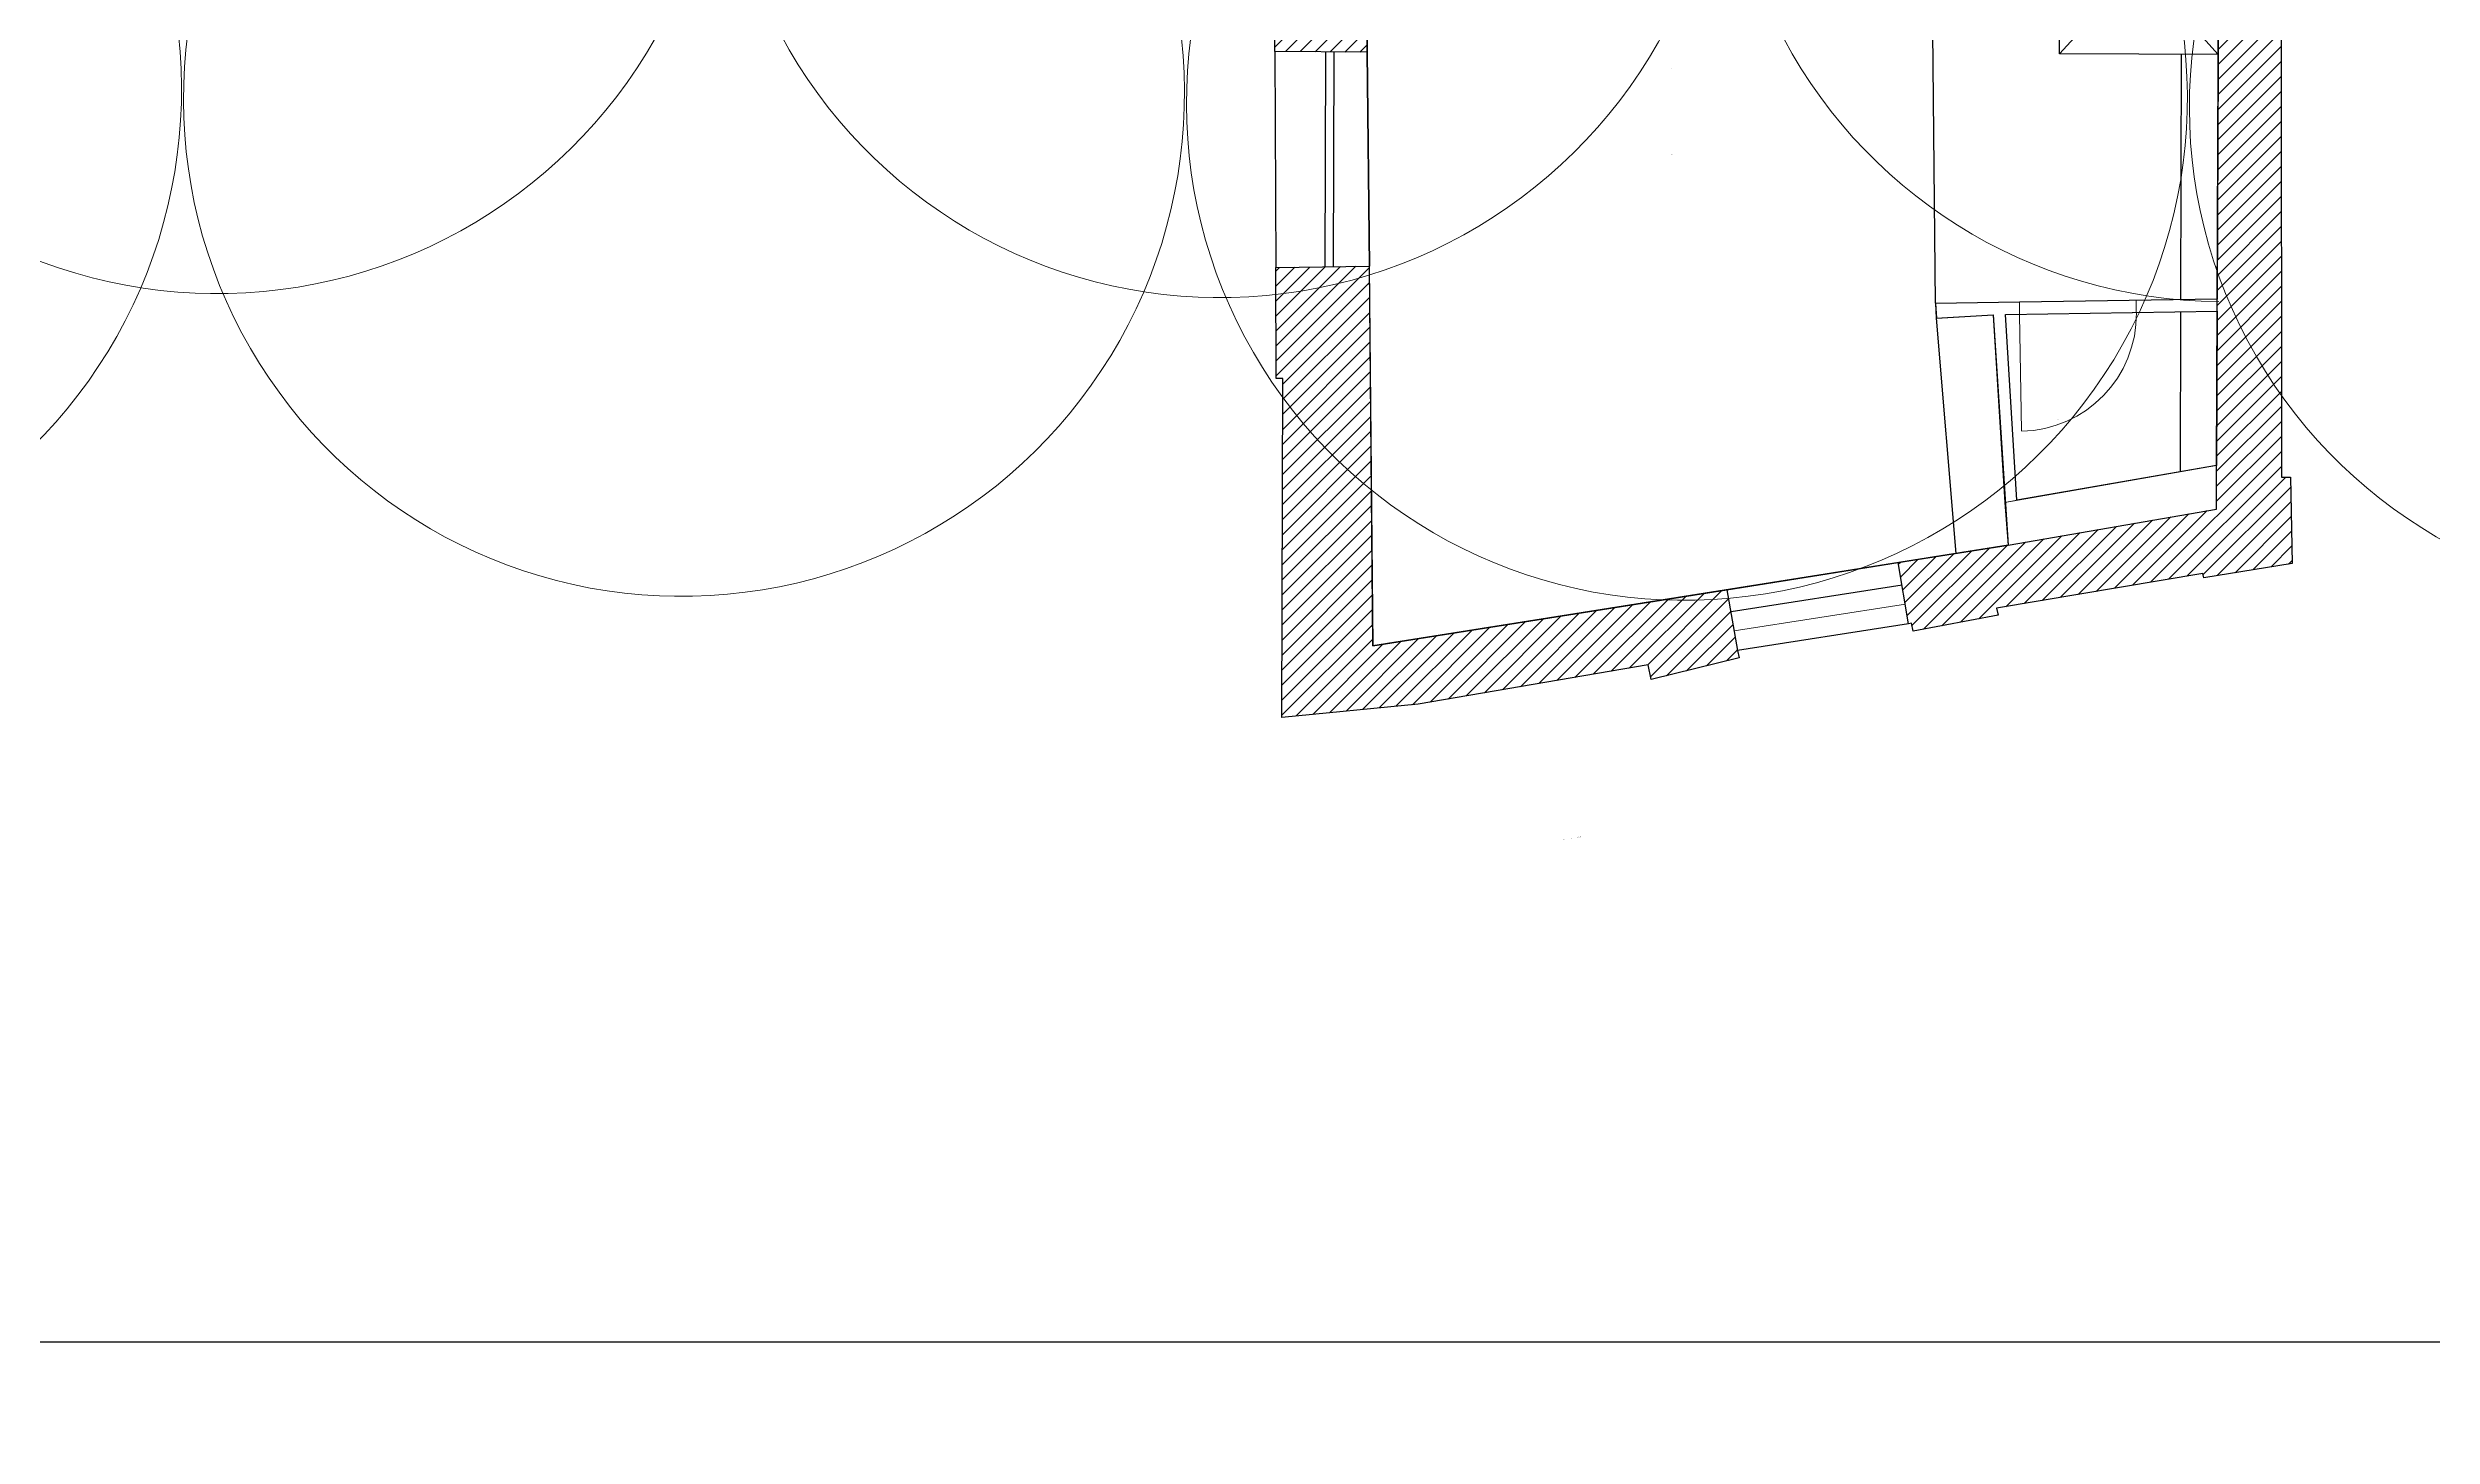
# Model space of a CAD drawing. Header units: metres. Extents: x -305 to 25519, y -357 to 67939.
# Drawn here: x 142.44 to 156.7, y -0.56 to 7.75 of the extents above; entities that cross this region are included whole.
import ezdxf
from ezdxf.enums import TextEntityAlignment as Align

# ---------------------------------------------------------------- set-up
doc = ezdxf.new("R2010")
doc.units = ezdxf.units.M
for name, pattern in [('CACHE', [9.525, 6.35, -3.175]), ('CACHE2', [0.1875, 0.125, -0.0625]), ('PROJECTION', [0.3, 0.12, -0.18])]:
    doc.linetypes.add(name, pattern=pattern)
for name, color, linetype in [('010_mur', 2, 'Continuous'), ('020_cloi', 5, 'Continuous'), ('030_menuiserie', 1, 'Continuous'), ('070_trait-fin', 4, 'Continuous')]:
    doc.layers.add(name, color=color, linetype=linetype)
doc.layers.add('020_cloisons', color=5, linetype='Continuous', lineweight=5)
doc.layers.add('102_demol', color=10, linetype='Continuous', lineweight=5)
doc.layers.add('090_repères-axes', color=230, linetype='Continuous', plot=False)
doc.layers.add('091_surfaces', color=60, linetype='Continuous', plot=False)
doc.styles.add('clem', font='swissc.ttf')
doc.styles.add('GEO_PIE_DES', font='arial.ttf')

# ---------------------------------------------------------------- blocks, each defined once
blk = doc.blocks.new('*U75')
at = {"linetype": 'PROJECTION', "ltscale": 0.75}
blk.add_arc((0.03522, -0.00842), 0.63853, 359.95495, 88.30014, dxfattribs=at)
blk = doc.blocks.new('*U77')
at = {"linetype": 'PROJECTION', "ltscale": 0.75}
blk.add_arc((0.67353, -0.00842), 0.63853, 91.69986, 180.04505, dxfattribs=at)
blk = doc.blocks.new('R+1 Projet')
at = {"layer": '010_mur'}
h = blk.add_hatch(dxfattribs=at)
h.set_pattern_fill('ANSI31', color=4, scale=0.02)
h.set_pattern_definition([(45, (-103.05374, -13.21096), (-0.04490128, 0.04490128), [])])
h.paths.add_polyline_path([(-17.286, 4.028), (-17.283, 4.128), (-17.277, 5.551), (-17.705, 5.553), (-17.696, 4.813), (-17.642, 4.814), (-17.64, 4.571), (-17.669, 4.569), (-17.669, 4.349), (-17.64, 4.348), (-17.645, 4.029)])
h.paths.add_polyline_path([(-17.618, -1.247), (-17.646, -0.243), (-17.283, -0.242), (-17.279, -1.08), (-13.551, -1.095), (-13.547, 2.979), (-13.552, 3.05), (-13.55, 4.933), (-13.058, 4.931), (-13.071, 1.615), (-13.085, 1.443), (-13.046, -2.541), (-13.598, -2.536), (-13.602, -1.828), (-13.718, -1.824), (-13.702, -1.457), (-17.427, -1.445), (-17.437, -1.474), (-17.66, -1.475), (-17.658, -1.25)])
h.paths.add_polyline_path([(-10.893, -5.758), (-10.83, -6.121), (-10.82, -6.165), (-11.346, -6.296), (-11.365, -6.208), (-12.74, -6.443), (-13.556, -6.522), (-13.55, -4.493), (-13.589, -4.493), (-13.592, -3.83), (-13.033, -3.821), (-13.011, -6.094)])
h.paths.add_polyline_path([(-11.944, 1.612), (-7.26, 1.6), (-7.261, 1.694), (-7.027, 1.694), (-7.028, 1.397), (-7.262, 1.398), (-7.261, 1.422), (-10.699, 1.436), (-10.76, 1.434), (-11.944, 1.439)])
h.paths.add_polyline_path([(-7.023, 2.621), (-7.025, 2.157), (-7.261, 2.156), (-7.262, 2.622)])
h.paths.add_polyline_path([(-7.263, 3.948), (-12.052, 3.958), (-12.051, 4.108), (-7.263, 4.111), (-7.263, 4.365), (-7.016, 4.365), (-7.018, 3.806), (-7.263, 3.807)])
h.paths.add_polyline_path([(-9.643, 12.499), (-9.766, 12.499), (-9.773, 12.11), (-7.979, 12.089), (-7.93, 12.044), (-7.894, 10.933), (-7.901, 9.229), (-7.911, 9.157), (-7.925, 5.552), (-7.011, 5.548), (-7.011, 5.563), (-6.956, 5.561), (-6.953, 6.073), (-7.584, 6.079), (-7.547, 11.989), (-7.505, 11.989), (-7.503, 12.497), (-7.693, 12.501), (-7.694, 12.576), (-7.831, 12.575), (-7.836, 12.512), (-8.032, 12.507), (-8.033, 12.489), (-8.146, 12.491), (-8.146, 12.468), (-8.84, 12.465), (-8.843, 12.486), (-8.953, 12.489), (-8.954, 12.475), (-9.642, 12.483)])
h.paths.add_polyline_path([(-17.292, 1.875), (-17.289, 1.281), (-17.688, 1.279), (-17.707, 1.979), (-17.683, 1.99), (-17.682, 2.008), (-17.652, 2.032), (-17.627, 2.031), (-17.632, 2.29), (-17.662, 2.291), (-17.663, 2.517), (-17.63, 2.518), (-17.633, 2.815), (-17.291, 2.818), (-17.291, 2.8)])
h.paths.add_polyline_path([(-7.964, -5.014), (-7.945, -0.233), (-7.939, -0.159), (-7.935, 0.684), (-7.264, 0.681), (-7.263, 0.958), (-7.03, 0.957), (-7.03, 0.948), (-6.972, 0.947), (-6.972, 0.446), (-7.58, 0.441), (-7.576, -5.084), (-7.522, -5.084), (-7.511, -5.602), (-8.04, -5.686), (-8.046, -5.66), (-9.28, -5.869), (-9.27, -5.91), (-9.779, -6.006), (-9.79, -5.959), (-9.807, -5.962), (-9.868, -5.595), (-9.211, -5.491), (-7.965, -5.275)])
for points in [[(-17.618, -1.247), (-17.646, -0.243), (-17.283, -0.242), (-17.279, -1.08), (-13.551, -1.095), (-13.547, 2.979), (-13.552, 3.05), (-13.55, 4.933), (-13.058, 4.931), (-13.071, 1.615), (-13.085, 1.443), (-13.046, -2.541), (-13.598, -2.536), (-13.602, -1.828), (-13.718, -1.824), (-13.702, -1.457), (-17.427, -1.445), (-17.437, -1.474), (-17.66, -1.475), (-17.658, -1.25), (-17.618, -1.247)], [(-7.964, -5.014), (-7.945, -0.233)], [(-7.58, 0.441), (-7.576, -5.084), (-7.522, -5.084), (-7.511, -5.602), (-8.04, -5.686), (-8.046, -5.66), (-9.28, -5.869), (-9.27, -5.91), (-9.779, -6.006), (-9.79, -5.959), (-9.807, -5.962), (-9.868, -5.595), (-9.211, -5.491), (-7.965, -5.275), (-7.964, -5.014)]]:
    blk.add_lwpolyline(points, dxfattribs=at)
blk.add_lwpolyline([(-10.893, -5.758), (-10.83, -6.121), (-10.82, -6.165), (-11.346, -6.296), (-11.365, -6.208), (-12.74, -6.443), (-13.556, -6.522), (-13.55, -4.493), (-13.589, -4.493), (-13.592, -3.83), (-13.033, -3.821), (-13.011, -6.094)], close=True, dxfattribs=at)
at = {"layer": '030_menuiserie', "linetype": 'CACHE', "ltscale": 5}
for p, q in [((-8.903, -2.55), (-8.899, -1.505)), ((-7.954, -2.554), (-8.903, -2.55))]:
    blk.add_line(p, q, dxfattribs=at)
at = {"layer": '030_menuiserie'}
for p, q in [((-7.95, -1.509), (-7.954, -2.554)), ((-13.296, -3.825), (-13.293, -2.539)), ((-13.246, -3.825), (-13.243, -2.539)), ((-10.868, -5.889), (-9.844, -5.729))]:
    blk.add_line(p, q, dxfattribs=at)
at = {"layer": '070_trait-fin', "linetype": 'CACHE', "ltscale": 5}
blk.add_line((-8.899, -1.505), (-7.954, -2.554), dxfattribs=at)
at = {"layer": '070_trait-fin', "linetype": 'CACHE'}
for p, q in [((-8.177, -4.021), (-8.173, -2.553)), ((-9.641, -4.133), (-9.524, -5.541)), ((-8.18, -5.052), (-8.177, -4.094))]:
    blk.add_line(p, q, dxfattribs=at)
blk.add_lwpolyline([(-9.646, -4.043), (-9.691, 0.683), (-7.935, 0.683)], dxfattribs=at)
at = {"layer": '070_trait-fin', "linetype": 'CACHE', "ltscale": 5}
blk.add_lwpolyline([(-8.903, -2.55), (-7.95, -1.509)], dxfattribs=at)
at = {"layer": '070_trait-fin'}
for points in [[(-13.598, -2.536), (-13.592, -3.83)], [(-9.807, -5.962), (-10.83, -6.121)]]:
    blk.add_lwpolyline(points, dxfattribs=at)
at = {"layer": '070_trait-fin', "color": 7, "true_color": 0xffffff}
for points in [[(-13.045, -2.541), (-13.032, -3.821)], [(-10.893, -5.758), (-9.868, -5.595)]]:
    blk.add_lwpolyline(points, dxfattribs=at)
at = {"layer": '091_surfaces'}
blk.add_lwpolyline([(-7.945, -0.233), (-7.96, -4.018), (-9.144, -4.036), (-9.646, -4.045), (-9.64, -4.133), (-9.3, -4.112), (-9.211, -5.491), (-13.011, -6.094), (-13.032, -3.821), (-13.046, -2.541), (-13.059, -1.153)], dxfattribs=at)
blk.add_lwpolyline([(-7.964, -5.014), (-9.158, -5.223), (-9.226, -4.111), (-7.96, -4.09)], close=True, dxfattribs=at)
at = {"layer": '102_demol'}
for p, q in [((-9.646, -4.043), (-9.144, -4.036)), ((-9.641, -4.133), (-9.646, -4.043)), ((-9.3, -4.112), (-9.641, -4.133)), ((-9.231, -5.236), (-9.3, -4.112)), ((-9.226, -4.111), (-9.143, -4.11)), ((-9.158, -5.223), (-9.226, -4.111)), ((-9.144, -4.036), (-9.143, -4.11)), ((-9.143, -4.11), (-9.132, -4.808)), ((-8.446, -4.025), (-7.96, -4.018)), ((-8.446, -4.025), (-8.445, -4.098)), ((-8.445, -4.098), (-7.96, -4.09)), ((-9.158, -5.223), (-9.231, -5.236)), ((-10.85, -6.004), (-9.826, -5.844))]:
    blk.add_line(p, q, dxfattribs=at)
at = {"layer": '102_demol', "linetype": 'CACHE2'}
for p, q in [((-9.144, -4.036), (-8.446, -4.025)), ((-9.143, -4.11), (-8.445, -4.098))]:
    blk.add_line(p, q, dxfattribs=at)
at = {"layer": '102_demol'}
for points in [[(-9.231, -5.236), (-7.964, -5.014)], [(-9.211, -5.491), (-9.231, -5.236)]]:
    blk.add_lwpolyline(points, dxfattribs=at)
blk.add_arc((-9.143, -4.11), 0.699, -89.0625, 0.9375, dxfattribs=at)
at = {"extrusion": (-0.122176, 0.307242, 0.943756), "style": 'GEO_PIE_DES', "oblique": 358.6602, "width": 0.853825}
blk.add_text('Rue                     Paul                  Démange', height=0.00423, rotation=167.4028, dxfattribs=at).set_placement((13.661, -2.499, -14.283), align=Align.MIDDLE_CENTER)
at = {"layer": '091_surfaces', "style": 'clem'}
for s, p in [('Séjour', (-11.226, -2.639)), ('30 m²', (-11.222, -2.806)), ('Z: 204.40m', (-11.223, -2.981)), ('hsp : 2.44m', (-11.225, -3.156)), ('Réserve', (-8.918, -4.401)), ('1  m²', (-8.913, -4.567)), ('Z: 204.41m', (-8.915, -4.742))]:
    blk.add_text(s, height=0.0012, dxfattribs=at).set_placement(p)
blk = doc.blocks.new('*U181')
at = {"linetype": 'PROJECTION', "ltscale": 0.75}
blk.add_arc((0.03525, -0.00835), 0.726, 359.95495, 88.30014, dxfattribs=at)
blk = doc.blocks.new('*U190')
at = {"linetype": 'PROJECTION', "ltscale": 0.75}
blk.add_arc((0.03528, 0.07919), 0.81322, 359.95495, 88.30014, dxfattribs=at)
blk = doc.blocks.new('*U316')
at = {"layer": '020_cloisons', "color": 4, "linetype": 'Continuous'}
for p, q in [((-2.379, 1.212), (-0.599, -1.212)), ((2.434, 1.163), (0.605, -1.224))]:
    blk.add_line(p, q, dxfattribs=at)
for centre, radius, start, end in [((0.046, 2.992), 3.008, 322.5484, 216.2881), ((-3.023, -2.992), 3.008, 269.4183, 36.2881), ((2.971, -3.026), 2.974, 142.7235, 269.8189)]:
    blk.add_arc(centre, radius, start, end, dxfattribs=at)
blk = doc.blocks.new('*U317')
at = {"layer": '020_cloi', "color": 0, "linetype": 'ByBlock', "lineweight": -2, "transparency": 16777216}
for p in [(48, 0), (54, 0), (60, 0)]:
    blk.add_blockref('*U316', p, dxfattribs=at)
blk = doc.blocks.new('*U353')
at = {"layer": '020_cloisons', "color": 4, "linetype": 'Continuous'}
for p, q in [((-2.379, 1.212), (-0.599, -1.212)), ((2.434, 1.163), (0.605, -1.224))]:
    blk.add_line(p, q, dxfattribs=at)
for centre, radius, start, end in [((0.046, 2.992), 3.008, 322.5484, 216.2881), ((-3.023, -2.992), 3.008, 269.4183, 36.2881), ((2.971, -3.026), 2.974, 142.7235, 269.8189)]:
    blk.add_arc(centre, radius, start, end, dxfattribs=at)
blk = doc.blocks.new('*U354')
at = {"layer": '020_cloi', "color": 0, "linetype": 'ByBlock', "lineweight": -2, "transparency": 16777216}
for p in [(60, 0), (66, 0), (72, 0)]:
    blk.add_blockref('*U353', p, dxfattribs=at)
blk = doc.blocks.new('*U78')
at = {"linetype": 'PROJECTION', "ltscale": 0.75}
blk.add_arc((0.68436, 0.00051), 0.64936, 91.69986, 180.04505, dxfattribs=at)
blk = doc.blocks.new('*U1183')
at = {"linetype": 'PROJECTION', "ltscale": 0.75}
blk.add_arc((0.67353, -0.01045), 0.63853, 91.69986, 180.04505, dxfattribs=at)

msp = doc.modelspace()

# ---------------------------------------------------------------- linework, layer by layer
at = {"layer": '090_repères-axes'}
msp.add_lwpolyline([(131.287, 35), (181.287, 35), (181.287, 0), (131.287, 0)], close=True, dxfattribs=at)

# ---------------------------------------------------------------- block references
at = {"layer": '020_cloi'}
msp.add_blockref('R+1 Projet', (163.377, 10.262), dxfattribs=at)
for name, p, rotation in [('*U317', (92.489, 12.48), 359.7712201807957), ('*U354', (83.266, 10.716), 359.7712038012189)]:
    msp.add_blockref(name, p, dxfattribs=dict(at, rotation=rotation))
at = {"layer": '030_menuiserie'}
for name, p, xscale, yscale, zscale, rotation in [('*U78', (87.186, 45.083), 138.5501950750057, 138.5501950750057, 138.5501950750057, 269.9528896822737), ('*U181', (87.592, 20.909), -114.2857143455838, 114.2857143455838, 114.2857143455838, 180), ('*U77', (86.029, 13.006), -114.2857143455838, 114.2857143455838, 114.2857143455838, 180), ('*U75', (83.247, 15.754), -114.2857143455838, 114.2857143455838, 114.2857143455838, 180), ('*U190', (87.44, 13.269), -114.2857143455838, 114.2857143455838, 114.2857143455838, 180), ('*U1183', (85.068, 13.004), -114.2857143455838, 114.2857143455838, 114.2857143455838, 180)]:
    msp.add_blockref(name, p, dxfattribs=dict(at, xscale=xscale, yscale=yscale, zscale=zscale, rotation=rotation))

doc.saveas('drawing.dxf')
